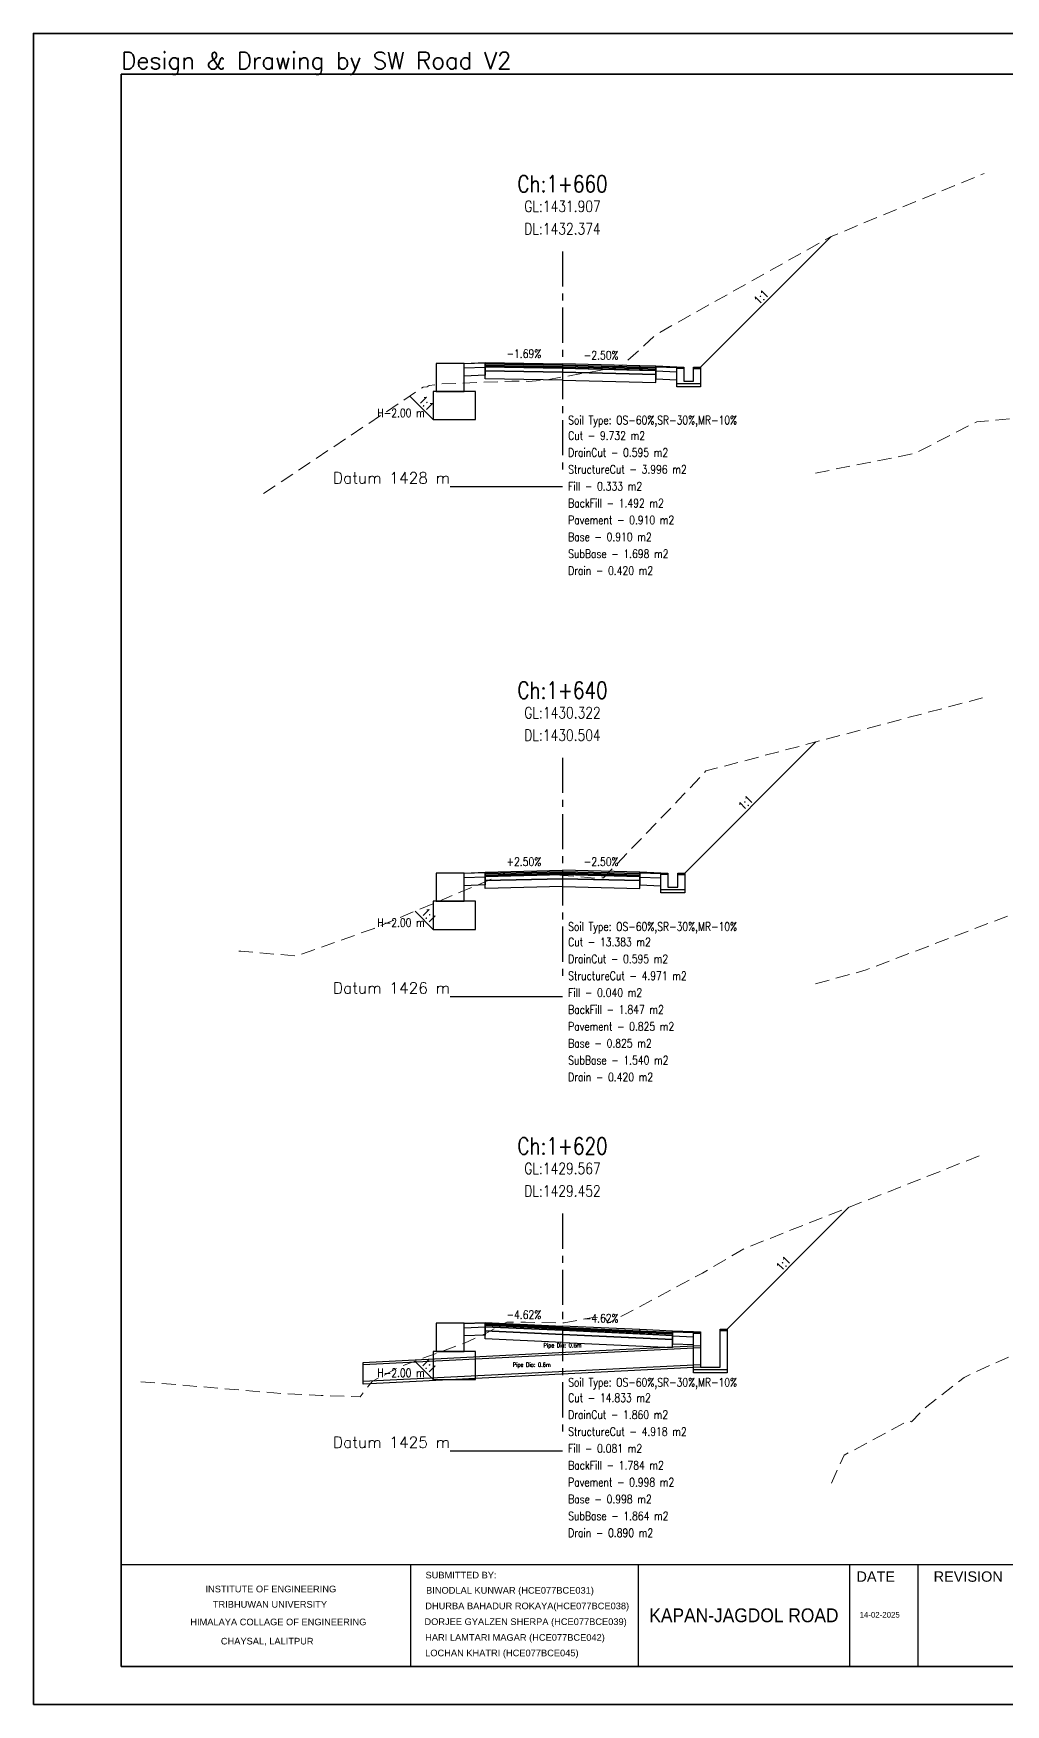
# Model space of a CAD drawing. Extents: x -19 to 1577, y -12 to 48.
# Drawn here: x 953.2 to 987.8, y -11.7 to 47.7 of the extents above; entities that cross this region are included whole.
import ezdxf
from ezdxf.enums import TextEntityAlignment as Align

# ---------------------------------------------------------------- set-up
doc = ezdxf.new("R2010")
doc.units = 0
doc.header["$MEASUREMENT"] = 0
doc.linetypes.add('Center', pattern=[2, 1.25, -0.25, 0.25, -0.25])
doc.linetypes.add('Dashed', pattern=[0.75, 0.5, -0.25])
for name, color, linetype in [('BackFill-Area', 7, 'Continuous'), ('Base', 6, 'Continuous'), ('Base-Area', 7, 'Continuous'), ('Cut-Area', 7, 'Continuous'), ('CutFillLine', 4, 'Continuous'), ('Drain', 3, 'Continuous'), ('Drain-Area', 7, 'Continuous'), ('DrainCut-Area', 7, 'Continuous'), ('ExtraWideningLayers', 7, 'Continuous'), ('Fill-Area', 7, 'Continuous'), ('Frame', 7, 'Continuous'), ('GabionRetainingWall', 140, 'Continuous'), ('Height', 7, 'Continuous'), ('L_CF_Slope', 7, 'Continuous'), ('L_Slope', 7, 'Continuous'), ('Pavement-Area', 7, 'Continuous'), ('PavementLayers', 1, 'Continuous'), ('PipeCulvert', 6, 'Continuous'), ('R_CF_Slope', 7, 'Continuous'), ('R_Slope', 7, 'Continuous'), ('Shoulder', 2, 'Continuous'), ('Soil Type', 7, 'Continuous'), ('StructureCut-Area', 7, 'Continuous'), ('SubBase', 7, 'Continuous'), ('SubBase-Area', 7, 'Continuous')]:
    doc.layers.add(name, color=color, linetype=linetype)
for name, color, linetype, lineweight in [('CenterLine', 5, 'Center', 25), ('ChainageTxt', 7, 'Continuous', 25), ('DatumLabel', 1, 'Continuous', 25), ('DLTxt', 1, 'Continuous', 25), ('GL', 104, 'Dashed', 18), ('GLTxt', 3, 'Continuous', 25)]:
    doc.layers.add(name, color=color, linetype=linetype, lineweight=lineweight)
doc.styles.add('ARIAL', font='arial.ttf')
doc.styles.get("Standard").update_dxf_attribs({"font": 'simplex.shx'})

# ---------------------------------------------------------------- blocks, each defined once
blk = doc.blocks.new('SheetA3-1')
at = {"layer": 'Frame', "color": 6, "linetype": 'Continuous', "lineweight": 35}
for p, q in [((397, 0), (0, 0)), ((0, 0), (0, -283)), ((0, -283), (397, -283))]:
    blk.add_line(p, q, dxfattribs=at)
at = {"layer": 'Frame', "linetype": 'Continuous', "lineweight": 30}
for p, q in [((397, -264.94), (0, -264.94)), ((51.51, -282.86), (51.51, -264.94)), ((91.94, -264.94), (91.94, -282.86)), ((129.6, -282.86), (129.6, -264.94)), ((141.75, -282.86), (141.75, -264.94))]:
    blk.add_line(p, q, dxfattribs=at)
at = {"layer": 'Frame', "color": 6, "linetype": 'Continuous', "lineweight": 35}
blk.add_lwpolyline([(-15.62, -289.77), (404.38, -289.77), (404.38, 7.23), (-15.62, 7.23)], close=True, dxfattribs=at)
at = {"color": 1, "style": 'ARIAL'}
for tag, height, p in [('DWGNUM', 4, (397, -274.34)), ('SHEETNUM', 3, (397, -280.11))]:
    blk.add_attdef(tag, text='', height=height, dxfattribs=at).set_placement(p, align=Align.MIDDLE_RIGHT)
at = {"style": 'ARIAL'}
blk.add_attdef('CHRANGE', text='', height=3, dxfattribs=at).set_placement((332.51, -278.38), align=Align.MIDDLE_CENTER)
at = {"layer": 'Frame', "linetype": 'Continuous', "style": 'ARIAL'}
for s, height, p in [('SUBMITTED BY:', 1.1795, (54.13, -267.35)), ('DATE', 1.843, (130.78, -267.94)), ('REVISION', 1.843, (144.51, -267.94)), ('BINODLAL KUNWAR (HCE077BCE031)', 1.1795, (54.23, -270.06)), ('DHURBA BAHADUR ROKAYA(HCE077BCE038)', 1.1795, (54.09, -272.83)), ('DORJEE GYALZEN SHERPA (HCE077BCE039)', 1.1795, (53.94, -275.63)), ('14-02-2025', 1, (131.34, -274.31)), ('HARI LAMTARI MAGAR (HCE077BCE042)', 1.1795, (54.07, -278.43)), ('LOCHAN KHATRI (HCE077BCE045)', 1.1795, (54.07, -281.19))]:
    blk.add_text(s, height=height, dxfattribs=at).set_placement(p)
blk.add_text('INSTITUTE OF ENGINEERING', height=1.1795, dxfattribs=at).set_placement((26.62, -269.82), align=Align.CENTER)
for s, p in [('TRIBHUWAN UNIVERSITY', (26.46, -271.96)), ('HIMALAYA COLLAGE OF ENGINEERING', (27.95, -275.09)), ('CHAYSAL, LALITPUR', (25.97, -278.6))]:
    blk.add_text(s, height=1.1795, dxfattribs=at).set_placement(p, align=Align.MIDDLE)
at = {"layer": 'Frame', "linetype": 'Continuous', "lineweight": 30, "style": 'ARIAL', "width": 0.9}
for tag, height, p in [('DWGNAME', 3.07, (332.51, -269.42)), ('KAPAN-JAGDOLROAD', 2.46, (110.77, -273.9))]:
    blk.add_attdef(tag, text='', height=height, dxfattribs=at).set_placement(p, align=Align.MIDDLE_CENTER)
at = {"layer": 'Frame', "color": 7, "linetype": 'Continuous', "style": 'ARIAL'}
for tag, p in [('V1', (269.08, -274.49)), ('V2', (299.8, -274.49))]:
    blk.add_attdef(tag, text='', height=1.13, dxfattribs=at).set_placement(p, align=Align.BOTTOM_CENTER)
blk.add_attdef('HSCALE', (282.14, -271.91), '', height=1.13, dxfattribs=at)

msp = doc.modelspace()

# ---------------------------------------------------------------- linework, layer by layer
at = {"layer": 'Base'}
for points in [[(972, 35.85), (972, 35.7), (969.25, 35.747), (969.25, 35.747), (969.25, 35.897), (972, 35.85)], [(972, 35.85), (972, 35.7), (975.314, 35.617), (975.314, 35.617), (975.314, 35.767), (972, 35.85)], [(972, 17.85), (972, 17.7), (969.25, 17.631), (969.25, 17.631), (969.25, 17.781), (972, 17.85)], [(972, 17.85), (972, 17.7), (974.75, 17.631), (974.75, 17.631), (974.75, 17.781), (972, 17.85)], [(972, 1.65), (972, 1.5), (969.25, 1.627), (969.25, 1.627), (969.25, 1.777), (972, 1.65)], [(972, 1.65), (972, 1.5), (975.907, 1.32), (975.907, 1.32), (975.907, 1.47), (972, 1.65)]]:
    msp.add_lwpolyline(points, dxfattribs=at)
at = {"layer": 'CenterLine'}
for p, q in [((972, 40), (972, 32)), ((972, 22), (972, 14)), ((972, 5.8), (972, -2.2))]:
    msp.add_line(p, q, dxfattribs=at)
at = {"layer": 'CutFillLine'}
for points in [[(976.914, 35.887), (981.555, 40.528)], [(967.4, 34.017), (966.564, 34.853)], [(976.35, 17.901), (981.01, 22.562)], [(967.4, 15.901), (966.755, 16.546)], [(977.857, 1.69), (982.187, 6.021)], [(967.4, -0.103), (966.746, 0.551)]]:
    msp.add_lwpolyline(points, dxfattribs=at)
at = {"layer": 'DatumLabel'}
for p, q in [((972, 31.626), (968, 31.626)), ((972, 13.496), (968, 13.496)), ((972, -2.652), (968, -2.652))]:
    msp.add_line(p, q, dxfattribs=at)
at = {"layer": 'Drain'}
for points in [[(976.064, 35.887), (976.314, 35.887), (976.314, 35.837), (976.314, 35.387), (976.664, 35.387), (976.664, 35.837), (976.664, 35.887), (976.914, 35.887), (976.914, 35.837), (976.914, 35.387), (976.914, 35.287), (976.914, 35.187), (976.064, 35.187), (976.064, 35.287), (976.064, 35.387), (976.064, 35.837), (976.064, 35.887)], [(976.314, 35.837), (976.064, 35.837)], [(976.664, 35.837), (976.914, 35.837)], [(976.914, 35.287), (976.064, 35.287)], [(975.5, 17.901), (975.75, 17.901), (975.75, 17.851), (975.75, 17.401), (976.1, 17.401), (976.1, 17.851), (976.1, 17.901), (976.35, 17.901), (976.35, 17.851), (976.35, 17.401), (976.35, 17.301), (976.35, 17.201), (975.5, 17.201), (975.5, 17.301), (975.5, 17.401), (975.5, 17.851), (975.5, 17.901)], [(975.75, 17.851), (975.5, 17.851)], [(976.1, 17.851), (976.35, 17.851)], [(976.35, 17.301), (975.5, 17.301)], [(976.657, 1.59), (976.907, 1.59), (976.907, 1.54), (976.907, 0.34), (977.607, 0.34), (977.607, 1.64), (977.607, 1.69), (977.857, 1.69), (977.857, 1.64), (977.857, 0.34), (977.857, 0.24), (977.857, 0.14), (976.657, 0.14), (976.657, 0.24), (976.657, 0.34), (976.657, 1.54), (976.657, 1.59)], [(976.907, 1.54), (976.657, 1.54)], [(977.607, 1.64), (977.857, 1.64)], [(977.857, 0.24), (976.657, 0.24)]]:
    msp.add_lwpolyline(points, dxfattribs=at)
at = {"layer": 'ExtraWideningLayers'}
for points in [[(974.75, 35.931), (974.75, 35.881), (975.314, 35.867), (975.314, 35.867), (975.314, 35.917), (974.75, 35.931)], [(974.75, 35.881), (974.75, 35.831), (975.314, 35.817), (975.314, 35.817), (975.314, 35.867), (974.75, 35.881)], [(974.75, 35.831), (974.75, 35.781), (975.314, 35.767), (975.314, 35.767), (975.314, 35.817), (974.75, 35.831)], [(974.75, 1.673), (974.75, 1.623), (975.907, 1.57), (975.907, 1.57), (975.907, 1.62), (974.75, 1.673)], [(974.75, 1.623), (974.75, 1.573), (975.907, 1.52), (975.907, 1.52), (975.907, 1.57), (974.75, 1.623)], [(974.75, 1.573), (974.75, 1.523), (975.907, 1.47), (975.907, 1.47), (975.907, 1.52), (974.75, 1.573)]]:
    msp.add_lwpolyline(points, dxfattribs=at)
at = {"layer": 'GabionRetainingWall'}
for points in [[(968.5, 36.017), (967.5, 36.017), (967.5, 35.017), (968.5, 35.017), (968.5, 36.017)], [(968.9, 35.017), (967.4, 35.017), (967.4, 34.017), (968.9, 34.017), (968.9, 35.017)], [(968.5, 17.901), (967.5, 17.901), (967.5, 16.901), (968.5, 16.901), (968.5, 17.901)], [(968.9, 16.901), (967.4, 16.901), (967.4, 15.901), (968.9, 15.901), (968.9, 16.901)], [(968.5, 1.897), (967.5, 1.897), (967.5, 0.897), (968.5, 0.897), (968.5, 1.897)], [(968.9, 0.897), (967.4, 0.897), (967.4, -0.103), (968.9, -0.103), (968.9, 0.897)]]:
    msp.add_lwpolyline(points, dxfattribs=at)
at = {"layer": 'GL', "flags": 128}
for points in [[(961.363, 31.392), (967.037, 35.167), (967.187, 35.185), (967.261, 35.23), (967.631, 35.285), (970.202, 35.384), (970.78, 35.379), (971.396, 35.425), (972, 35.533), (973.179, 35.743), (974.112, 35.941), (974.916, 36.662), (975.322, 37.041), (981.537, 40.52), (987, 42.772)], [(981, 32.118), (984.514, 32.813), (986.74, 33.945), (988.419, 34.088), (990.477, 33.945), (991.505, 34.157), (993.98, 35.503), (994.007, 35.552), (994.309, 35.934), (994.406, 36.003), (994.732, 35.985), (996, 35.911), (996.388, 35.889), (997.147, 35.845), (1001.071, 38.092), (1008.68, 41.953), (1011, 42.989)], [(981, 13.96), (982.803, 14.46), (988.794, 16.742), (992.921, 18.23), (993.957, 18.324), (996, 18.287), (996.25, 18.282), (997.392, 18.515), (998.818, 19.042), (1000.453, 19.803), (1000.792, 19.928), (1002.143, 20.68), (1004.23, 21.659), (1005.352, 22.184), (1009.767, 24.204), (1011, 24.881)], [(960.482, 15.12), (960.558, 15.123), (962.529, 14.956), (965.302, 15.936), (970.007, 17.91), (970.514, 17.938), (972, 17.818), (973.228, 17.718), (973.459, 17.736), (976.116, 20.487), (977.1, 21.531), (987, 24.141)], [(957, -0.179), (961.98, -0.595), (963.414, -0.67), (964.799, -0.716), (965.236, -0.164), (966.24, 0.367), (968.511, 1.194), (969.23, 1.517), (970.024, 1.938), (970.684, 1.934), (972, 1.915), (972.062, 1.914), (973.154, 2.116), (973.526, 2.084), (973.615, 1.903), (974.241, 2.223), (976.983, 3.684), (978.493, 4.566), (987, 7.916)], [(981.567, -3.779), (982.023, -2.787), (984.324, -1.552), (984.409, -1.604), (984.894, -1.116), (986.284, -0.026), (986.663, 0.152), (987.007, 0.314), (990.096, 1.693), (990.097, 1.693), (990.097, 1.783), (991.481, 1.716), (994.464, 1.588), (995.907, 1.891), (996, 1.904), (997.781, 2.146), (1002.228, 3.31), (1003.147, 3.497), (1004.131, 3.739), (1005.071, 4.117), (1005.591, 4.396), (1006.004, 4.638), (1011, 6.209)]]:
    msp.add_lwpolyline(points, dxfattribs=at)
at = {"layer": 'PavementLayers'}
for points in [[(972, 36), (972, 35.95), (969.25, 35.997), (969.25, 35.997), (969.25, 36.047), (972, 36)], [(972, 35.95), (972, 35.9), (969.25, 35.947), (969.25, 35.947), (969.25, 35.997), (972, 35.95)], [(972, 35.9), (972, 35.85), (969.25, 35.897), (969.25, 35.897), (969.25, 35.947), (972, 35.9)], [(972, 36), (972, 35.95), (974.75, 35.881), (974.75, 35.881), (974.75, 35.931), (972, 36)], [(972, 35.95), (972, 35.9), (974.75, 35.831), (974.75, 35.831), (974.75, 35.881), (972, 35.95)], [(972, 35.9), (972, 35.85), (974.75, 35.781), (974.75, 35.781), (974.75, 35.831), (972, 35.9)], [(972, 18), (972, 17.95), (969.25, 17.881), (969.25, 17.881), (969.25, 17.931), (972, 18)], [(972, 17.95), (972, 17.9), (969.25, 17.831), (969.25, 17.831), (969.25, 17.881), (972, 17.95)], [(972, 17.9), (972, 17.85), (969.25, 17.781), (969.25, 17.781), (969.25, 17.831), (972, 17.9)], [(972, 18), (972, 17.95), (974.75, 17.881), (974.75, 17.881), (974.75, 17.931), (972, 18)], [(972, 17.95), (972, 17.9), (974.75, 17.831), (974.75, 17.831), (974.75, 17.881), (972, 17.95)], [(972, 17.9), (972, 17.85), (974.75, 17.781), (974.75, 17.781), (974.75, 17.831), (972, 17.9)], [(972, 1.8), (972, 1.75), (969.25, 1.877), (969.25, 1.877), (969.25, 1.927), (972, 1.8)], [(972, 1.75), (972, 1.7), (969.25, 1.827), (969.25, 1.827), (969.25, 1.877), (972, 1.75)], [(972, 1.7), (972, 1.65), (969.25, 1.777), (969.25, 1.777), (969.25, 1.827), (972, 1.7)], [(972, 1.8), (972, 1.75), (974.75, 1.623), (974.75, 1.623), (974.75, 1.673), (972, 1.8)], [(972, 1.75), (972, 1.7), (974.75, 1.573), (974.75, 1.573), (974.75, 1.623), (972, 1.75)], [(972, 1.7), (972, 1.65), (974.75, 1.523), (974.75, 1.523), (974.75, 1.573), (972, 1.7)]]:
    msp.add_lwpolyline(points, dxfattribs=at)
at = {"layer": 'PipeCulvert'}
for points in [[(970.907, 0.81), (976.907, 1.11), (976.907, 1.025), (976.907, 0.425), (976.907, 0.34), (964.907, -0.26), (964.907, -0.175), (964.907, 0.425), (964.907, 0.51), (970.907, 0.81)], [(976.907, 1.025), (964.907, 0.425)], [(976.907, 0.425), (964.907, -0.175)]]:
    msp.add_lwpolyline(points, dxfattribs=at)
at = {"layer": 'Shoulder'}
for p, q in [((969.25, 36.027), (968.5, 35.997)), ((969.25, 35.877), (968.5, 35.847)), ((975.314, 35.897), (976.064, 35.867)), ((975.314, 35.747), (976.064, 35.717)), ((969.25, 17.911), (968.5, 17.881)), ((974.75, 17.911), (975.5, 17.881)), ((969.25, 17.761), (968.5, 17.731)), ((974.75, 17.761), (975.5, 17.731)), ((969.25, 1.907), (968.5, 1.877)), ((969.25, 1.757), (968.5, 1.727)), ((975.907, 1.6), (976.657, 1.57)), ((975.907, 1.45), (976.657, 1.42))]:
    msp.add_line(p, q, dxfattribs=at)
for points in [[(969.25, 36.047), (969.25, 36.027), (969.25, 35.877), (969.25, 35.597), (968.5, 35.567), (968.5, 35.847), (968.5, 35.997), (968.5, 36.017), (969.25, 36.047)], [(975.314, 35.917), (975.314, 35.897), (975.314, 35.747), (975.314, 35.467), (976.064, 35.437), (976.064, 35.717), (976.064, 35.867), (976.064, 35.887), (975.314, 35.917)], [(969.25, 17.931), (969.25, 17.911), (969.25, 17.761), (969.25, 17.481), (968.5, 17.451), (968.5, 17.731), (968.5, 17.881), (968.5, 17.901), (969.25, 17.931)], [(974.75, 17.931), (974.75, 17.911), (974.75, 17.761), (974.75, 17.481), (975.5, 17.451), (975.5, 17.731), (975.5, 17.881), (975.5, 17.901), (974.75, 17.931)], [(969.25, 1.927), (969.25, 1.907), (969.25, 1.757), (969.25, 1.477), (968.5, 1.447), (968.5, 1.727), (968.5, 1.877), (968.5, 1.897), (969.25, 1.927)], [(975.907, 1.62), (975.907, 1.6), (975.907, 1.45), (975.907, 1.17), (976.657, 1.14), (976.657, 1.42), (976.657, 1.57), (976.657, 1.59), (975.907, 1.62)]]:
    msp.add_lwpolyline(points, dxfattribs=at)
at = {"layer": 'SubBase'}
for points in [[(972, 35.7), (972, 35.42), (969.25, 35.467), (969.25, 35.467), (969.25, 35.747), (972, 35.7)], [(972, 35.7), (972, 35.42), (975.314, 35.337), (975.314, 35.337), (975.314, 35.617), (972, 35.7)], [(972, 17.7), (972, 17.42), (969.25, 17.351), (969.25, 17.351), (969.25, 17.631), (972, 17.7)], [(972, 17.7), (972, 17.42), (974.75, 17.351), (974.75, 17.351), (974.75, 17.631), (972, 17.7)], [(972, 1.5), (972, 1.22), (969.25, 1.347), (969.25, 1.347), (969.25, 1.627), (972, 1.5)], [(972, 1.5), (972, 1.22), (975.907, 1.04), (975.907, 1.04), (975.907, 1.32), (972, 1.5)]]:
    msp.add_lwpolyline(points, dxfattribs=at)

# ---------------------------------------------------------------- block references
ref = msp.add_blockref('SheetA3-1', (956.3, 46.3), dxfattribs=dict(xscale=0.200000002980232, yscale=0.200000002980232, zscale=0.200000002980232))
ref.add_attrib('ROADNAME', 'KAPAN-JAGDOL ROAD', dxfattribs={"layer": 'Frame', "linetype": 'Continuous', "lineweight": 30, "height": 0.49145, "style": 'ARIAL', "width": 0.9}).set_placement((978.453, -8.481), align=Align.MIDDLE_CENTER)

# ---------------------------------------------------------------- texts
msp.add_text('Design & Drawing by SW Road V2', height=0.6).set_placement((956.3, 46.3), align=Align.BOTTOM_LEFT)
at = {"layer": 'BackFill-Area', "width": 0.8}
for s, p in [('BackFill - 1.492 m2', (972.2, 31.2)), ('BackFill - 1.847 m2', (972.2, 13.2)), ('BackFill - 1.784 m2', (972.2, -3))]:
    msp.add_text(s, height=0.3, dxfattribs=at).set_placement(p, align=Align.TOP_LEFT)
at = {"layer": 'Base-Area', "width": 0.8}
for s, p in [('Base - 0.910 m2', (972.2, 30)), ('Base - 0.825 m2', (972.2, 12)), ('Base - 0.998 m2', (972.2, -4.2))]:
    msp.add_text(s, height=0.3, dxfattribs=at).set_placement(p, align=Align.TOP_LEFT)
at = {"layer": 'ChainageTxt', "width": 0.8}
for s, p in [('Ch:1+660', (972, 42.4)), ('Ch:1+640', (972, 24.4)), ('Ch:1+620', (972, 8.2))]:
    msp.add_text(s, height=0.6, dxfattribs=at).set_placement(p, align=Align.MIDDLE_CENTER)
at = {"layer": 'Cut-Area', "width": 0.8}
for s, p in [('Cut - 9.732 m2', (972.2, 33.6)), ('Cut - 13.383 m2', (972.2, 15.6)), ('Cut - 14.833 m2', (972.2, -0.6))]:
    msp.add_text(s, height=0.3, dxfattribs=at).set_placement(p, align=Align.TOP_LEFT)
at = {"layer": 'DatumLabel'}
for s, p in [('Datum 1428 m', (968, 31.626)), ('Datum 1426 m', (968, 13.496)), ('Datum 1425 m', (968, -2.652))]:
    msp.add_text(s, height=0.4, dxfattribs=at).set_placement(p, align=Align.BOTTOM_RIGHT)
at = {"layer": 'DLTxt', "width": 0.8}
for s, p in [('DL:1432.374', (972, 40.8)), ('DL:1430.504', (972, 22.8)), ('DL:1429.452', (972, 6.6))]:
    msp.add_text(s, height=0.4, dxfattribs=at).set_placement(p, align=Align.MIDDLE_CENTER)
at = {"layer": 'Drain-Area', "width": 0.8}
for s, p in [('Drain - 0.420 m2', (972.2, 28.8)), ('Drain - 0.420 m2', (972.2, 10.8)), ('Drain - 0.890 m2', (972.2, -5.4))]:
    msp.add_text(s, height=0.3, dxfattribs=at).set_placement(p, align=Align.TOP_LEFT)
at = {"layer": 'DrainCut-Area', "width": 0.8}
for s, p in [('DrainCut - 0.595 m2', (972.2, 33)), ('DrainCut - 0.595 m2', (972.2, 15)), ('DrainCut - 1.860 m2', (972.2, -1.2))]:
    msp.add_text(s, height=0.3, dxfattribs=at).set_placement(p, align=Align.TOP_LEFT)
at = {"layer": 'Fill-Area', "width": 0.8}
for s, p in [('Fill - 0.333 m2', (972.2, 31.8)), ('Fill - 0.040 m2', (972.2, 13.8)), ('Fill - 0.081 m2', (972.2, -2.4))]:
    msp.add_text(s, height=0.3, dxfattribs=at).set_placement(p, align=Align.TOP_LEFT)
at = {"layer": 'GLTxt', "width": 0.8}
for s, p in [('GL:1431.907', (972, 41.6)), ('GL:1430.322', (972, 23.6)), ('GL:1429.567', (972, 7.4))]:
    msp.add_text(s, height=0.4, dxfattribs=at).set_placement(p, align=Align.MIDDLE_CENTER)
at = {"layer": 'Height', "width": 0.8}
for p in [(967.1, 34.017), (967.1, 15.901), (967.1, -0.103)]:
    msp.add_text('H-2.00 m', height=0.3, dxfattribs=at).set_placement(p, align=Align.BOTTOM_RIGHT)
at = {"layer": 'L_CF_Slope', "width": 0.8}
for p in [(966.982, 34.435), (967.078, 16.224), (967.073, 0.224)]:
    msp.add_text('1:1', height=0.3, rotation=315, dxfattribs=at).set_placement(p, align=Align.BOTTOM_CENTER)
at = {"layer": 'L_Slope', "width": 0.8}
for s, p in [('-1.69%', (970.625, 36.123)), ('+2.50%', (970.625, 18.066)), ('-4.62%', (970.625, 1.963))]:
    msp.add_text(s, height=0.3, dxfattribs=at).set_placement(p, align=Align.BOTTOM_CENTER)
at = {"layer": 'Pavement-Area', "width": 0.8}
for s, p in [('Pavement - 0.910 m2', (972.2, 30.6)), ('Pavement - 0.825 m2', (972.2, 12.6)), ('Pavement - 0.998 m2', (972.2, -3.6))]:
    msp.add_text(s, height=0.3, dxfattribs=at).set_placement(p, align=Align.TOP_LEFT)
at = {"layer": 'PipeCulvert', "width": 0.8}
for p in [(972, 1.115), (970.907, 0.425)]:
    msp.add_text('Pipe Dia: 0.6m', height=0.15, dxfattribs=at).set_placement(p, align=Align.MIDDLE_CENTER)
at = {"layer": 'R_CF_Slope', "width": 0.8}
for p in [(979.234, 38.207), (978.68, 20.231), (980.022, 3.855)]:
    msp.add_text('1:1', height=0.3, rotation=45, dxfattribs=at).set_placement(p, align=Align.BOTTOM_CENTER)
at = {"layer": 'R_Slope', "width": 0.8}
for s, p in [('-2.50%', (973.375, 36.066)), ('-2.50%', (973.375, 18.066)), ('-4.62%', (973.375, 1.837))]:
    msp.add_text(s, height=0.3, dxfattribs=at).set_placement(p, align=Align.BOTTOM_CENTER)
at = {"layer": 'Soil Type', "width": 0.8}
for p in [(972.2, 34), (972.2, 16), (972.2, -0.2)]:
    msp.add_text('Soil Type: OS-60%,SR-30%,MR-10%', height=0.3, dxfattribs=at).set_placement(p, align=Align.MIDDLE_LEFT)
at = {"layer": 'StructureCut-Area', "width": 0.8}
for s, p in [('StructureCut - 3.996 m2', (972.2, 32.4)), ('StructureCut - 4.971 m2', (972.2, 14.4)), ('StructureCut - 4.918 m2', (972.2, -1.8))]:
    msp.add_text(s, height=0.3, dxfattribs=at).set_placement(p, align=Align.TOP_LEFT)
at = {"layer": 'SubBase-Area', "width": 0.8}
for s, p in [('SubBase - 1.698 m2', (972.2, 29.4)), ('SubBase - 1.540 m2', (972.2, 11.4)), ('SubBase - 1.864 m2', (972.2, -4.8))]:
    msp.add_text(s, height=0.3, dxfattribs=at).set_placement(p, align=Align.TOP_LEFT)

doc.saveas('drawing.dxf')
